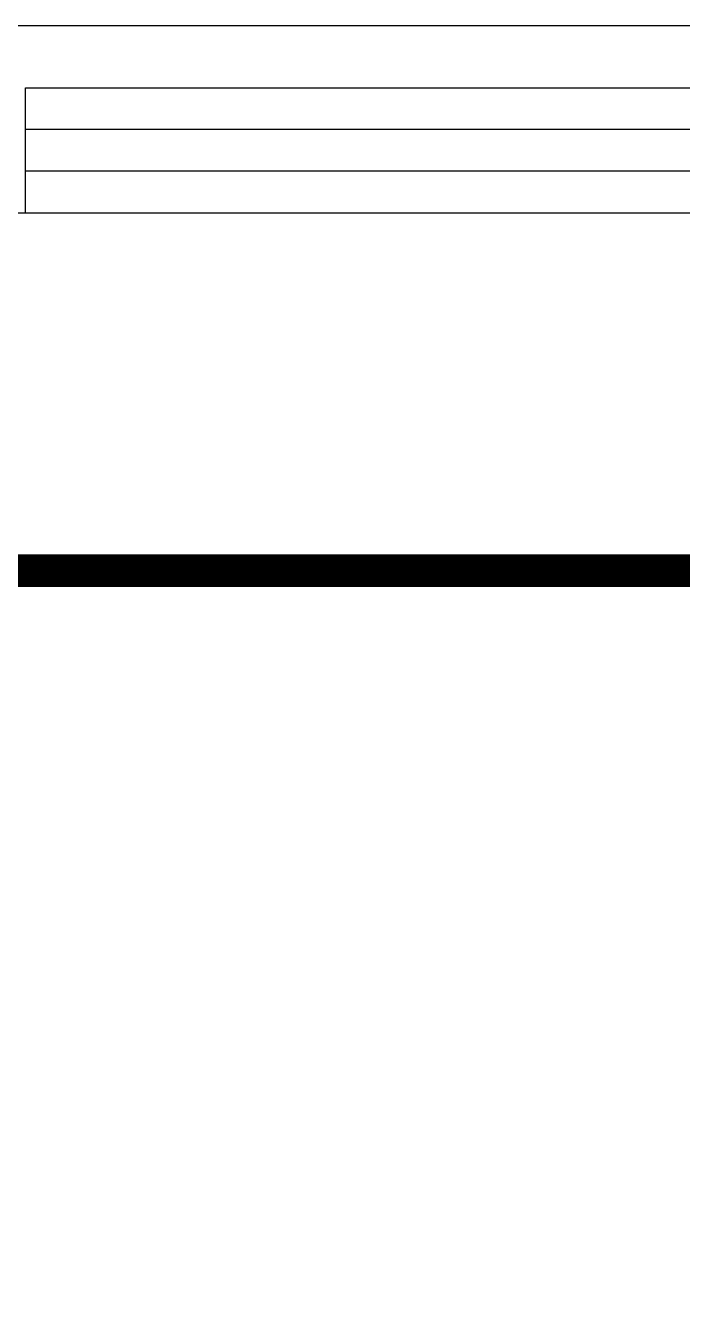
# Model space of a CAD drawing. Extents: x 12152 to 491505, y 111028 to 412681.
# Drawn here: x 156797 to 157849, y 212264 to 214294 of the extents above; entities that cross this region are included whole.
import ezdxf

# ---------------------------------------------------------------- set-up
doc = ezdxf.new("R2010")
doc.units = 0
doc.header["$LTSCALE"] = 1000
doc.header["$MEASUREMENT"] = 0
doc.linetypes.add('DASH', pattern=[0.35, 0.25, -0.1])
for name, color, linetype in [('WINDOW', 4, 'Continuous'), ('WIRE-应急', 4, 'DASH'), ('图框(锁住)', 7, 'Continuous')]:
    doc.layers.add(name, color=color, linetype=linetype)

# ---------------------------------------------------------------- blocks, each defined once
blk = doc.blocks.new('$TCHSYS$WIN2D')
for p, q in [((-0.5, 0.5), (0.5, 0.5)), ((-0.5, 0.5), (-0.5, -0.5)), ((0.5, 0.16667), (-0.5, 0.16667)), ((0.5, -0.16667), (-0.5, -0.16667)), ((-0.5, -0.5), (0.5, -0.5))]:
    blk.add_line(p, q)

msp = doc.modelspace()

# ---------------------------------------------------------------- linework, layer by layer
msp.add_line((155897.1, 213994.2), (159897.1, 213994.2))
at = {"layer": 'WIRE-应急', "linetype": 'DASH', "const_width": 52.5}
msp.add_lwpolyline([(162517.6, 213421.2), (156496.4, 213421.2)], dxfattribs=at)
at = {"layer": '图框(锁住)', "color": 0}
msp.add_lwpolyline([(164447.1, 188294.2), (155597.1, 188294.2), (155597.1, 214294.2), (164447.1, 214294.2)], dxfattribs=at)

# ---------------------------------------------------------------- block references
at = {"layer": 'WINDOW', "color": 0, "xscale": -5400, "yscale": 200, "zscale": -5400, "rotation": 180}
msp.add_blockref('$TCHSYS$WIN2D', (159497.1, 214094.2), dxfattribs=at)

doc.saveas('drawing.dxf')
